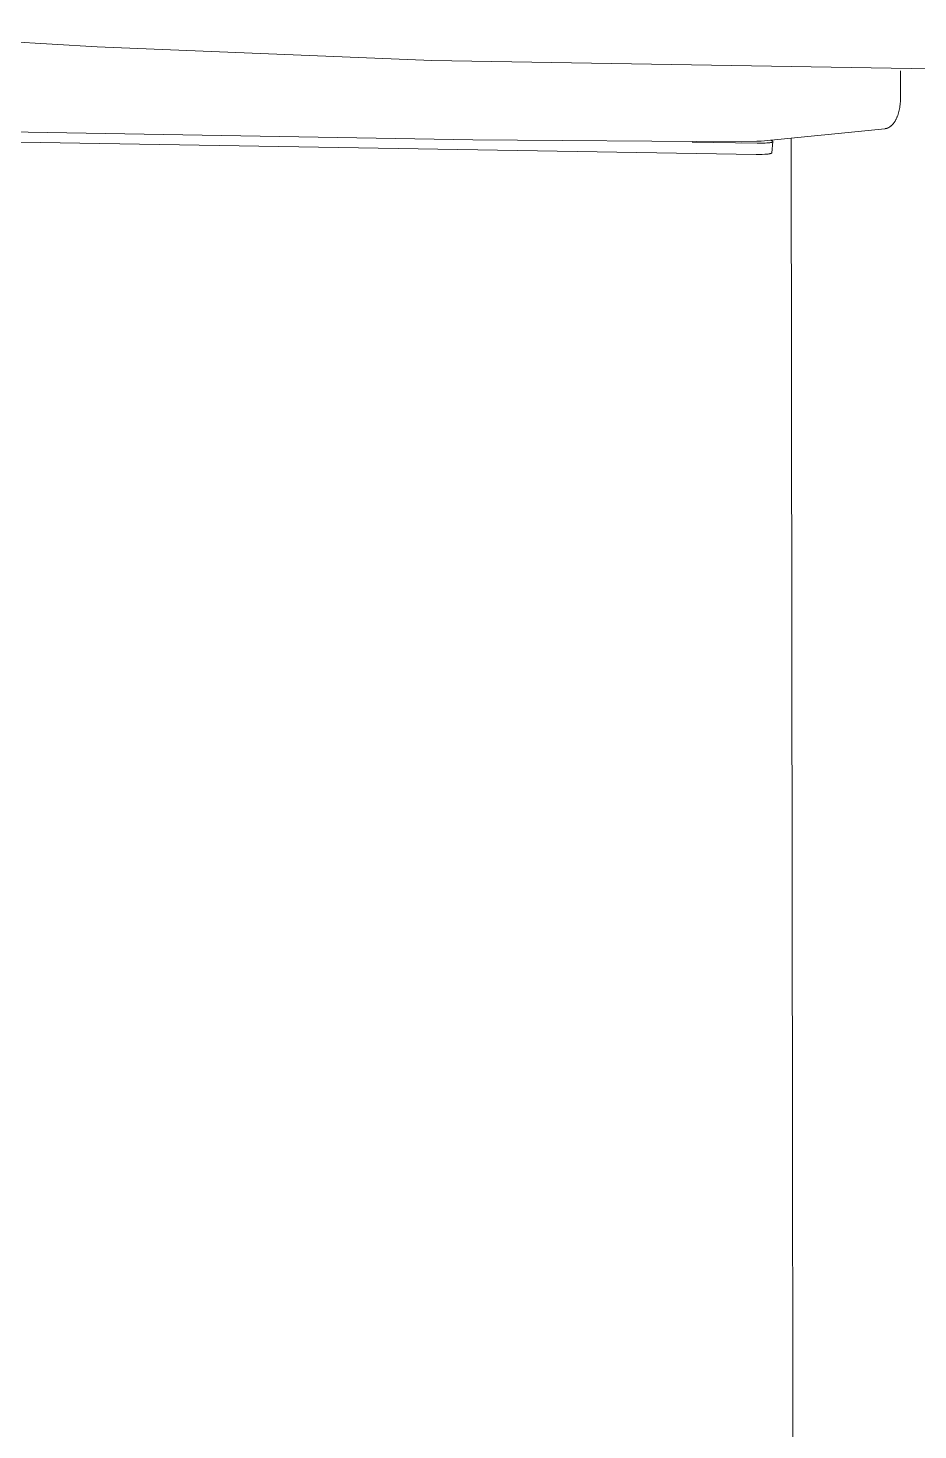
# Model space of a CAD drawing. Header units: inches. Extents: x 34 to 350, y 156 to 377.
# Drawn here: x 137.14 to 147.68, y 226.72 to 243.32 of the extents above; entities that cross this region are included whole.
import ezdxf

# ---------------------------------------------------------------- set-up
doc = ezdxf.new("R2010")
doc.units = ezdxf.units.IN
doc.header["$MEASUREMENT"] = 0
doc.layers.add('DIMS', color=7, linetype='Continuous')

# ---------------------------------------------------------------- blocks, each defined once
blk = doc.blocks.new('block 427')
at = {"layer": 'DIMS', "color": 7, "lineweight": 18, "true_color": 0xffffff}
blk.add_lwpolyline([(145.964, 241.975), (145.953, 241.844)], dxfattribs=at)
blk = doc.blocks.new('block 429')
at = {"layer": 'DIMS', "color": 7, "lineweight": 18, "true_color": 0xffffff}
blk.add_lwpolyline([(146.233, 203.412), (146.18, 242.017)], dxfattribs=at)
blk = doc.blocks.new('block 430')
at = {"layer": 'DIMS', "color": 7, "lineweight": 18, "true_color": 0xffffff}
blk.add_lwpolyline([(147.29, 242.128), (145.827, 241.982)], dxfattribs=at)
blk = doc.blocks.new('block 504')
at = {"layer": 'DIMS', "color": 7, "lineweight": 18, "true_color": 0xffffff}
blk.add_lwpolyline([(150.203, 242.796), (141.926, 242.936)], dxfattribs=at)
blk = doc.blocks.new('block 505')
at = {"layer": 'DIMS', "color": 7, "lineweight": 18, "true_color": 0xffffff}
blk.add_lwpolyline([(141.926, 242.936), (137.96, 243.099)], dxfattribs=at)
blk = doc.blocks.new('block 506')
at = {"layer": 'DIMS', "color": 7, "lineweight": 18, "true_color": 0xffffff}
blk.add_lwpolyline([(137.96, 243.099), (134.228, 243.32)], dxfattribs=at)
blk = doc.blocks.new('block 876')
at = {"layer": 'DIMS', "color": 7, "lineweight": 18, "true_color": 0xffffff}
blk.add_lwpolyline([(145.937, 241.993), (145.943, 241.991)], dxfattribs=at)
blk = doc.blocks.new('block 877')
at = {"layer": 'DIMS', "color": 7, "lineweight": 18, "true_color": 0xffffff}
blk.add_lwpolyline([(145.943, 241.991), (145.945, 241.99)], dxfattribs=at)
blk = doc.blocks.new('block 878')
at = {"layer": 'DIMS', "color": 7, "lineweight": 18, "true_color": 0xffffff}
blk.add_lwpolyline([(145.945, 241.99), (145.948, 241.989)], dxfattribs=at)
blk = doc.blocks.new('block 879')
at = {"layer": 'DIMS', "color": 7, "lineweight": 18, "true_color": 0xffffff}
blk.add_lwpolyline([(145.948, 241.989), (145.95, 241.988)], dxfattribs=at)
blk = doc.blocks.new('block 880')
at = {"layer": 'DIMS', "color": 7, "lineweight": 18, "true_color": 0xffffff}
blk.add_lwpolyline([(145.95, 241.988), (145.952, 241.987)], dxfattribs=at)
blk = doc.blocks.new('block 881')
at = {"layer": 'DIMS', "color": 7, "lineweight": 18, "true_color": 0xffffff}
blk.add_lwpolyline([(145.952, 241.987), (145.954, 241.986)], dxfattribs=at)
blk = doc.blocks.new('block 882')
at = {"layer": 'DIMS', "color": 7, "lineweight": 18, "true_color": 0xffffff}
blk.add_lwpolyline([(145.954, 241.986), (145.955, 241.985)], dxfattribs=at)
blk = doc.blocks.new('block 883')
at = {"layer": 'DIMS', "color": 7, "lineweight": 18, "true_color": 0xffffff}
blk.add_lwpolyline([(145.955, 241.985), (145.956, 241.985)], dxfattribs=at)
blk = doc.blocks.new('block 884')
at = {"layer": 'DIMS', "color": 7, "lineweight": 18, "true_color": 0xffffff}
blk.add_lwpolyline([(145.956, 241.985), (145.957, 241.984)], dxfattribs=at)
blk = doc.blocks.new('block 885')
at = {"layer": 'DIMS', "color": 7, "lineweight": 18, "true_color": 0xffffff}
blk.add_lwpolyline([(145.957, 241.984), (145.957, 241.984)], dxfattribs=at)
blk = doc.blocks.new('block 886')
at = {"layer": 'DIMS', "color": 7, "lineweight": 18, "true_color": 0xffffff}
blk.add_lwpolyline([(145.957, 241.984), (145.958, 241.983)], dxfattribs=at)
blk = doc.blocks.new('block 887')
at = {"layer": 'DIMS', "color": 7, "lineweight": 18, "true_color": 0xffffff}
blk.add_lwpolyline([(145.958, 241.983), (145.959, 241.983)], dxfattribs=at)
blk = doc.blocks.new('block 888')
at = {"layer": 'DIMS', "color": 7, "lineweight": 18, "true_color": 0xffffff}
blk.add_lwpolyline([(145.959, 241.983), (145.959, 241.982)], dxfattribs=at)
blk = doc.blocks.new('block 889')
at = {"layer": 'DIMS', "color": 7, "lineweight": 18, "true_color": 0xffffff}
blk.add_lwpolyline([(145.959, 241.982), (145.96, 241.982)], dxfattribs=at)
blk = doc.blocks.new('block 890')
at = {"layer": 'DIMS', "color": 7, "lineweight": 18, "true_color": 0xffffff}
blk.add_lwpolyline([(145.96, 241.982), (145.96, 241.982)], dxfattribs=at)
blk = doc.blocks.new('block 891')
at = {"layer": 'DIMS', "color": 7, "lineweight": 18, "true_color": 0xffffff}
blk.add_lwpolyline([(145.96, 241.982), (145.961, 241.981)], dxfattribs=at)
blk = doc.blocks.new('block 892')
at = {"layer": 'DIMS', "color": 7, "lineweight": 18, "true_color": 0xffffff}
blk.add_lwpolyline([(145.961, 241.981), (145.961, 241.981)], dxfattribs=at)
blk = doc.blocks.new('block 893')
at = {"layer": 'DIMS', "color": 7, "lineweight": 18, "true_color": 0xffffff}
blk.add_lwpolyline([(145.961, 241.981), (145.961, 241.981)], dxfattribs=at)
blk = doc.blocks.new('block 894')
at = {"layer": 'DIMS', "color": 7, "lineweight": 18, "true_color": 0xffffff}
blk.add_lwpolyline([(145.961, 241.981), (145.961, 241.98)], dxfattribs=at)
blk = doc.blocks.new('block 895')
at = {"layer": 'DIMS', "color": 7, "lineweight": 18, "true_color": 0xffffff}
blk.add_lwpolyline([(145.961, 241.98), (145.961, 241.98)], dxfattribs=at)
blk = doc.blocks.new('block 896')
at = {"layer": 'DIMS', "color": 7, "lineweight": 18, "true_color": 0xffffff}
blk.add_lwpolyline([(145.961, 241.98), (145.962, 241.98)], dxfattribs=at)
blk = doc.blocks.new('block 897')
at = {"layer": 'DIMS', "color": 7, "lineweight": 18, "true_color": 0xffffff}
blk.add_lwpolyline([(145.962, 241.98), (145.962, 241.98)], dxfattribs=at)
blk = doc.blocks.new('block 898')
at = {"layer": 'DIMS', "color": 7, "lineweight": 18, "true_color": 0xffffff}
blk.add_lwpolyline([(145.962, 241.98), (145.962, 241.98)], dxfattribs=at)
blk = doc.blocks.new('block 899')
at = {"layer": 'DIMS', "color": 7, "lineweight": 18, "true_color": 0xffffff}
blk.add_lwpolyline([(145.962, 241.98), (145.962, 241.979)], dxfattribs=at)
blk = doc.blocks.new('block 900')
at = {"layer": 'DIMS', "color": 7, "lineweight": 18, "true_color": 0xffffff}
blk.add_lwpolyline([(145.962, 241.979), (145.962, 241.979)], dxfattribs=at)
blk = doc.blocks.new('block 901')
at = {"layer": 'DIMS', "color": 7, "lineweight": 18, "true_color": 0xffffff}
blk.add_lwpolyline([(145.962, 241.979), (145.962, 241.979)], dxfattribs=at)
blk = doc.blocks.new('block 902')
at = {"layer": 'DIMS', "color": 7, "lineweight": 18, "true_color": 0xffffff}
blk.add_lwpolyline([(145.962, 241.979), (145.963, 241.979)], dxfattribs=at)
blk = doc.blocks.new('block 903')
at = {"layer": 'DIMS', "color": 7, "lineweight": 18, "true_color": 0xffffff}
blk.add_lwpolyline([(145.963, 241.979), (145.963, 241.979)], dxfattribs=at)
blk = doc.blocks.new('block 904')
at = {"layer": 'DIMS', "color": 7, "lineweight": 18, "true_color": 0xffffff}
blk.add_lwpolyline([(145.963, 241.979), (145.963, 241.978)], dxfattribs=at)
blk = doc.blocks.new('block 905')
at = {"layer": 'DIMS', "color": 7, "lineweight": 18, "true_color": 0xffffff}
blk.add_lwpolyline([(145.963, 241.978), (145.963, 241.978)], dxfattribs=at)
blk = doc.blocks.new('block 906')
at = {"layer": 'DIMS', "color": 7, "lineweight": 18, "true_color": 0xffffff}
blk.add_lwpolyline([(145.963, 241.978), (145.963, 241.978)], dxfattribs=at)
blk = doc.blocks.new('block 907')
at = {"layer": 'DIMS', "color": 7, "lineweight": 18, "true_color": 0xffffff}
blk.add_lwpolyline([(145.963, 241.978), (145.963, 241.977)], dxfattribs=at)
blk = doc.blocks.new('block 908')
at = {"layer": 'DIMS', "color": 7, "lineweight": 18, "true_color": 0xffffff}
blk.add_lwpolyline([(145.963, 241.977), (145.963, 241.977)], dxfattribs=at)
blk = doc.blocks.new('block 909')
at = {"layer": 'DIMS', "color": 7, "lineweight": 18, "true_color": 0xffffff}
blk.add_lwpolyline([(145.963, 241.977), (145.964, 241.977)], dxfattribs=at)
blk = doc.blocks.new('block 910')
at = {"layer": 'DIMS', "color": 7, "lineweight": 18, "true_color": 0xffffff}
blk.add_lwpolyline([(145.964, 241.977), (145.964, 241.977)], dxfattribs=at)
blk = doc.blocks.new('block 911')
at = {"layer": 'DIMS', "color": 7, "lineweight": 18, "true_color": 0xffffff}
blk.add_lwpolyline([(145.964, 241.977), (145.964, 241.977)], dxfattribs=at)
blk = doc.blocks.new('block 912')
at = {"layer": 'DIMS', "color": 7, "lineweight": 18, "true_color": 0xffffff}
blk.add_lwpolyline([(145.964, 241.977), (145.964, 241.976)], dxfattribs=at)
blk = doc.blocks.new('block 913')
at = {"layer": 'DIMS', "color": 7, "lineweight": 18, "true_color": 0xffffff}
blk.add_lwpolyline([(145.964, 241.976), (145.964, 241.976)], dxfattribs=at)
blk = doc.blocks.new('block 914')
at = {"layer": 'DIMS', "color": 7, "lineweight": 18, "true_color": 0xffffff}
blk.add_lwpolyline([(145.964, 241.976), (145.964, 241.976)], dxfattribs=at)
blk = doc.blocks.new('block 915')
at = {"layer": 'DIMS', "color": 7, "lineweight": 18, "true_color": 0xffffff}
blk.add_lwpolyline([(145.964, 241.976), (145.964, 241.976)], dxfattribs=at)
blk = doc.blocks.new('block 916')
at = {"layer": 'DIMS', "color": 7, "lineweight": 18, "true_color": 0xffffff}
blk.add_lwpolyline([(145.964, 241.976), (145.964, 241.975)], dxfattribs=at)
blk = doc.blocks.new('block 917')
at = {"layer": 'DIMS', "color": 7, "lineweight": 18, "true_color": 0xffffff}
blk.add_lwpolyline([(145.964, 241.975), (145.964, 241.975)], dxfattribs=at)
blk = doc.blocks.new('block 918')
at = {"layer": 'DIMS', "color": 7, "lineweight": 18, "true_color": 0xffffff}
blk.add_lwpolyline([(145.964, 241.975), (145.964, 241.975)], dxfattribs=at)
blk = doc.blocks.new('block 919')
at = {"layer": 'DIMS', "color": 7, "lineweight": 18, "true_color": 0xffffff}
blk.add_lwpolyline([(145.964, 241.975), (145.963, 241.975)], dxfattribs=at)
blk = doc.blocks.new('block 920')
at = {"layer": 'DIMS', "color": 7, "lineweight": 18, "true_color": 0xffffff}
blk.add_lwpolyline([(145.963, 241.975), (145.963, 241.975)], dxfattribs=at)
blk = doc.blocks.new('block 921')
at = {"layer": 'DIMS', "color": 7, "lineweight": 18, "true_color": 0xffffff}
blk.add_lwpolyline([(145.963, 241.975), (145.963, 241.974)], dxfattribs=at)
blk = doc.blocks.new('block 922')
at = {"layer": 'DIMS', "color": 7, "lineweight": 18, "true_color": 0xffffff}
blk.add_lwpolyline([(145.963, 241.974), (145.963, 241.974)], dxfattribs=at)
blk = doc.blocks.new('block 923')
at = {"layer": 'DIMS', "color": 7, "lineweight": 18, "true_color": 0xffffff}
blk.add_lwpolyline([(145.963, 241.974), (145.963, 241.974)], dxfattribs=at)
blk = doc.blocks.new('block 924')
at = {"layer": 'DIMS', "color": 7, "lineweight": 18, "true_color": 0xffffff}
blk.add_lwpolyline([(145.963, 241.974), (145.963, 241.974)], dxfattribs=at)
blk = doc.blocks.new('block 925')
at = {"layer": 'DIMS', "color": 7, "lineweight": 18, "true_color": 0xffffff}
blk.add_lwpolyline([(145.963, 241.974), (145.963, 241.973)], dxfattribs=at)
blk = doc.blocks.new('block 926')
at = {"layer": 'DIMS', "color": 7, "lineweight": 18, "true_color": 0xffffff}
blk.add_lwpolyline([(145.963, 241.973), (145.962, 241.973)], dxfattribs=at)
blk = doc.blocks.new('block 927')
at = {"layer": 'DIMS', "color": 7, "lineweight": 18, "true_color": 0xffffff}
blk.add_lwpolyline([(145.962, 241.973), (145.962, 241.973)], dxfattribs=at)
blk = doc.blocks.new('block 928')
at = {"layer": 'DIMS', "color": 7, "lineweight": 18, "true_color": 0xffffff}
blk.add_lwpolyline([(145.962, 241.973), (145.962, 241.973)], dxfattribs=at)
blk = doc.blocks.new('block 929')
at = {"layer": 'DIMS', "color": 7, "lineweight": 18, "true_color": 0xffffff}
blk.add_lwpolyline([(145.962, 241.973), (145.962, 241.973)], dxfattribs=at)
blk = doc.blocks.new('block 930')
at = {"layer": 'DIMS', "color": 7, "lineweight": 18, "true_color": 0xffffff}
blk.add_lwpolyline([(145.962, 241.973), (145.962, 241.972)], dxfattribs=at)
blk = doc.blocks.new('block 931')
at = {"layer": 'DIMS', "color": 7, "lineweight": 18, "true_color": 0xffffff}
blk.add_lwpolyline([(145.962, 241.972), (145.962, 241.972)], dxfattribs=at)
blk = doc.blocks.new('block 932')
at = {"layer": 'DIMS', "color": 7, "lineweight": 18, "true_color": 0xffffff}
blk.add_lwpolyline([(145.962, 241.972), (145.961, 241.972)], dxfattribs=at)
blk = doc.blocks.new('block 933')
at = {"layer": 'DIMS', "color": 7, "lineweight": 18, "true_color": 0xffffff}
blk.add_lwpolyline([(145.961, 241.972), (145.961, 241.972)], dxfattribs=at)
blk = doc.blocks.new('block 934')
at = {"layer": 'DIMS', "color": 7, "lineweight": 18, "true_color": 0xffffff}
blk.add_lwpolyline([(145.961, 241.972), (145.961, 241.972)], dxfattribs=at)
blk = doc.blocks.new('block 935')
at = {"layer": 'DIMS', "color": 7, "lineweight": 18, "true_color": 0xffffff}
blk.add_lwpolyline([(145.961, 241.972), (145.961, 241.972)], dxfattribs=at)
blk = doc.blocks.new('block 936')
at = {"layer": 'DIMS', "color": 7, "lineweight": 18, "true_color": 0xffffff}
blk.add_lwpolyline([(145.961, 241.972), (145.96, 241.971)], dxfattribs=at)
blk = doc.blocks.new('block 937')
at = {"layer": 'DIMS', "color": 7, "lineweight": 18, "true_color": 0xffffff}
blk.add_lwpolyline([(145.96, 241.971), (145.96, 241.971)], dxfattribs=at)
blk = doc.blocks.new('block 938')
at = {"layer": 'DIMS', "color": 7, "lineweight": 18, "true_color": 0xffffff}
blk.add_lwpolyline([(145.96, 241.971), (145.96, 241.971)], dxfattribs=at)
blk = doc.blocks.new('block 939')
at = {"layer": 'DIMS', "color": 7, "lineweight": 18, "true_color": 0xffffff}
blk.add_lwpolyline([(145.96, 241.971), (145.96, 241.971)], dxfattribs=at)
blk = doc.blocks.new('block 940')
at = {"layer": 'DIMS', "color": 7, "lineweight": 18, "true_color": 0xffffff}
blk.add_lwpolyline([(145.96, 241.971), (145.959, 241.97)], dxfattribs=at)
blk = doc.blocks.new('block 941')
at = {"layer": 'DIMS', "color": 7, "lineweight": 18, "true_color": 0xffffff}
blk.add_lwpolyline([(145.959, 241.97), (145.959, 241.97)], dxfattribs=at)
blk = doc.blocks.new('block 942')
at = {"layer": 'DIMS', "color": 7, "lineweight": 18, "true_color": 0xffffff}
blk.add_lwpolyline([(145.959, 241.97), (145.959, 241.97)], dxfattribs=at)
blk = doc.blocks.new('block 943')
at = {"layer": 'DIMS', "color": 7, "lineweight": 18, "true_color": 0xffffff}
blk.add_lwpolyline([(145.959, 241.97), (145.958, 241.97)], dxfattribs=at)
blk = doc.blocks.new('block 944')
at = {"layer": 'DIMS', "color": 7, "lineweight": 18, "true_color": 0xffffff}
blk.add_lwpolyline([(145.958, 241.97), (145.957, 241.969)], dxfattribs=at)
blk = doc.blocks.new('block 945')
at = {"layer": 'DIMS', "color": 7, "lineweight": 18, "true_color": 0xffffff}
blk.add_lwpolyline([(145.957, 241.969), (145.957, 241.969)], dxfattribs=at)
blk = doc.blocks.new('block 946')
at = {"layer": 'DIMS', "color": 7, "lineweight": 18, "true_color": 0xffffff}
blk.add_lwpolyline([(145.957, 241.969), (145.956, 241.968)], dxfattribs=at)
blk = doc.blocks.new('block 947')
at = {"layer": 'DIMS', "color": 7, "lineweight": 18, "true_color": 0xffffff}
blk.add_lwpolyline([(145.956, 241.968), (145.955, 241.968)], dxfattribs=at)
blk = doc.blocks.new('block 948')
at = {"layer": 'DIMS', "color": 7, "lineweight": 18, "true_color": 0xffffff}
blk.add_lwpolyline([(145.955, 241.968), (145.954, 241.968)], dxfattribs=at)
blk = doc.blocks.new('block 949')
at = {"layer": 'DIMS', "color": 7, "lineweight": 18, "true_color": 0xffffff}
blk.add_lwpolyline([(145.954, 241.968), (145.953, 241.968)], dxfattribs=at)
blk = doc.blocks.new('block 950')
at = {"layer": 'DIMS', "color": 7, "lineweight": 18, "true_color": 0xffffff}
blk.add_lwpolyline([(145.953, 241.968), (145.952, 241.967)], dxfattribs=at)
blk = doc.blocks.new('block 951')
at = {"layer": 'DIMS', "color": 7, "lineweight": 18, "true_color": 0xffffff}
blk.add_lwpolyline([(145.952, 241.967), (145.95, 241.966)], dxfattribs=at)
blk = doc.blocks.new('block 952')
at = {"layer": 'DIMS', "color": 7, "lineweight": 18, "true_color": 0xffffff}
blk.add_lwpolyline([(145.95, 241.966), (145.947, 241.966)], dxfattribs=at)
blk = doc.blocks.new('block 953')
at = {"layer": 'DIMS', "color": 7, "lineweight": 18, "true_color": 0xffffff}
blk.add_lwpolyline([(145.947, 241.966), (145.945, 241.965)], dxfattribs=at)
blk = doc.blocks.new('block 954')
at = {"layer": 'DIMS', "color": 7, "lineweight": 18, "true_color": 0xffffff}
blk.add_lwpolyline([(145.945, 241.965), (145.942, 241.964)], dxfattribs=at)
blk = doc.blocks.new('block 955')
at = {"layer": 'DIMS', "color": 7, "lineweight": 18, "true_color": 0xffffff}
blk.add_lwpolyline([(145.942, 241.964), (145.939, 241.964)], dxfattribs=at)
blk = doc.blocks.new('block 956')
at = {"layer": 'DIMS', "color": 7, "lineweight": 18, "true_color": 0xffffff}
blk.add_lwpolyline([(145.939, 241.964), (145.936, 241.963)], dxfattribs=at)
blk = doc.blocks.new('block 957')
at = {"layer": 'DIMS', "color": 7, "lineweight": 18, "true_color": 0xffffff}
blk.add_lwpolyline([(145.936, 241.963), (145.929, 241.962)], dxfattribs=at)
blk = doc.blocks.new('block 958')
at = {"layer": 'DIMS', "color": 7, "lineweight": 18, "true_color": 0xffffff}
blk.add_lwpolyline([(145.929, 241.962), (145.921, 241.961)], dxfattribs=at)
blk = doc.blocks.new('block 959')
at = {"layer": 'DIMS', "color": 7, "lineweight": 18, "true_color": 0xffffff}
blk.add_lwpolyline([(145.921, 241.961), (145.913, 241.96)], dxfattribs=at)
blk = doc.blocks.new('block 960')
at = {"layer": 'DIMS', "color": 7, "lineweight": 18, "true_color": 0xffffff}
blk.add_lwpolyline([(145.913, 241.96), (145.895, 241.959)], dxfattribs=at)
blk = doc.blocks.new('block 961')
at = {"layer": 'DIMS', "color": 7, "lineweight": 18, "true_color": 0xffffff}
blk.add_lwpolyline([(145.895, 241.959), (145.874, 241.957)], dxfattribs=at)
blk = doc.blocks.new('block 962')
at = {"layer": 'DIMS', "color": 7, "lineweight": 18, "true_color": 0xffffff}
blk.add_lwpolyline([(145.874, 241.957), (145.852, 241.957)], dxfattribs=at)
blk = doc.blocks.new('block 963')
at = {"layer": 'DIMS', "color": 7, "lineweight": 18, "true_color": 0xffffff}
blk.add_lwpolyline([(145.852, 241.957), (145.828, 241.956)], dxfattribs=at)
blk = doc.blocks.new('block 964')
at = {"layer": 'DIMS', "color": 7, "lineweight": 18, "true_color": 0xffffff}
blk.add_lwpolyline([(145.828, 241.956), (145.778, 241.957)], dxfattribs=at)
blk = doc.blocks.new('block 965')
at = {"layer": 'DIMS', "color": 7, "lineweight": 18, "true_color": 0xffffff}
blk.add_lwpolyline([(145.767, 241.824), (145.804, 241.824)], dxfattribs=at)
blk = doc.blocks.new('block 966')
at = {"layer": 'DIMS', "color": 7, "lineweight": 18, "true_color": 0xffffff}
blk.add_lwpolyline([(145.804, 241.824), (145.839, 241.824)], dxfattribs=at)
blk = doc.blocks.new('block 967')
at = {"layer": 'DIMS', "color": 7, "lineweight": 18, "true_color": 0xffffff}
blk.add_lwpolyline([(145.839, 241.824), (145.871, 241.826)], dxfattribs=at)
blk = doc.blocks.new('block 968')
at = {"layer": 'DIMS', "color": 7, "lineweight": 18, "true_color": 0xffffff}
blk.add_lwpolyline([(145.871, 241.826), (145.885, 241.826)], dxfattribs=at)
blk = doc.blocks.new('block 969')
at = {"layer": 'DIMS', "color": 7, "lineweight": 18, "true_color": 0xffffff}
blk.add_lwpolyline([(145.885, 241.826), (145.899, 241.828)], dxfattribs=at)
blk = doc.blocks.new('block 970')
at = {"layer": 'DIMS', "color": 7, "lineweight": 18, "true_color": 0xffffff}
blk.add_lwpolyline([(145.899, 241.828), (145.911, 241.828)], dxfattribs=at)
blk = doc.blocks.new('block 971')
at = {"layer": 'DIMS', "color": 7, "lineweight": 18, "true_color": 0xffffff}
blk.add_lwpolyline([(145.911, 241.828), (145.916, 241.829)], dxfattribs=at)
blk = doc.blocks.new('block 972')
at = {"layer": 'DIMS', "color": 7, "lineweight": 18, "true_color": 0xffffff}
blk.add_lwpolyline([(145.916, 241.829), (145.921, 241.83)], dxfattribs=at)
blk = doc.blocks.new('block 973')
at = {"layer": 'DIMS', "color": 7, "lineweight": 18, "true_color": 0xffffff}
blk.add_lwpolyline([(145.921, 241.83), (145.926, 241.831)], dxfattribs=at)
blk = doc.blocks.new('block 974')
at = {"layer": 'DIMS', "color": 7, "lineweight": 18, "true_color": 0xffffff}
blk.add_lwpolyline([(145.926, 241.831), (145.931, 241.832)], dxfattribs=at)
blk = doc.blocks.new('block 975')
at = {"layer": 'DIMS', "color": 7, "lineweight": 18, "true_color": 0xffffff}
blk.add_lwpolyline([(145.931, 241.832), (145.935, 241.833)], dxfattribs=at)
blk = doc.blocks.new('block 976')
at = {"layer": 'DIMS', "color": 7, "lineweight": 18, "true_color": 0xffffff}
blk.add_lwpolyline([(145.935, 241.833), (145.937, 241.833)], dxfattribs=at)
blk = doc.blocks.new('block 977')
at = {"layer": 'DIMS', "color": 7, "lineweight": 18, "true_color": 0xffffff}
blk.add_lwpolyline([(145.937, 241.833), (145.938, 241.834)], dxfattribs=at)
blk = doc.blocks.new('block 978')
at = {"layer": 'DIMS', "color": 7, "lineweight": 18, "true_color": 0xffffff}
blk.add_lwpolyline([(145.938, 241.834), (145.94, 241.835)], dxfattribs=at)
blk = doc.blocks.new('block 979')
at = {"layer": 'DIMS', "color": 7, "lineweight": 18, "true_color": 0xffffff}
blk.add_lwpolyline([(145.94, 241.835), (145.941, 241.835)], dxfattribs=at)
blk = doc.blocks.new('block 980')
at = {"layer": 'DIMS', "color": 7, "lineweight": 18, "true_color": 0xffffff}
blk.add_lwpolyline([(145.941, 241.835), (145.943, 241.836)], dxfattribs=at)
blk = doc.blocks.new('block 981')
at = {"layer": 'DIMS', "color": 7, "lineweight": 18, "true_color": 0xffffff}
blk.add_lwpolyline([(145.943, 241.836), (145.944, 241.836)], dxfattribs=at)
blk = doc.blocks.new('block 982')
at = {"layer": 'DIMS', "color": 7, "lineweight": 18, "true_color": 0xffffff}
blk.add_lwpolyline([(145.944, 241.836), (145.945, 241.837)], dxfattribs=at)
blk = doc.blocks.new('block 983')
at = {"layer": 'DIMS', "color": 7, "lineweight": 18, "true_color": 0xffffff}
blk.add_lwpolyline([(145.945, 241.837), (145.946, 241.837)], dxfattribs=at)
blk = doc.blocks.new('block 984')
at = {"layer": 'DIMS', "color": 7, "lineweight": 18, "true_color": 0xffffff}
blk.add_lwpolyline([(145.946, 241.837), (145.946, 241.837)], dxfattribs=at)
blk = doc.blocks.new('block 985')
at = {"layer": 'DIMS', "color": 7, "lineweight": 18, "true_color": 0xffffff}
blk.add_lwpolyline([(145.946, 241.837), (145.947, 241.837)], dxfattribs=at)
blk = doc.blocks.new('block 986')
at = {"layer": 'DIMS', "color": 7, "lineweight": 18, "true_color": 0xffffff}
blk.add_lwpolyline([(145.947, 241.837), (145.947, 241.838)], dxfattribs=at)
blk = doc.blocks.new('block 987')
at = {"layer": 'DIMS', "color": 7, "lineweight": 18, "true_color": 0xffffff}
blk.add_lwpolyline([(145.947, 241.838), (145.948, 241.838)], dxfattribs=at)
blk = doc.blocks.new('block 988')
at = {"layer": 'DIMS', "color": 7, "lineweight": 18, "true_color": 0xffffff}
blk.add_lwpolyline([(145.948, 241.838), (145.948, 241.838)], dxfattribs=at)
blk = doc.blocks.new('block 989')
at = {"layer": 'DIMS', "color": 7, "lineweight": 18, "true_color": 0xffffff}
blk.add_lwpolyline([(145.948, 241.838), (145.949, 241.838)], dxfattribs=at)
blk = doc.blocks.new('block 990')
at = {"layer": 'DIMS', "color": 7, "lineweight": 18, "true_color": 0xffffff}
blk.add_lwpolyline([(145.949, 241.838), (145.949, 241.839)], dxfattribs=at)
blk = doc.blocks.new('block 991')
at = {"layer": 'DIMS', "color": 7, "lineweight": 18, "true_color": 0xffffff}
blk.add_lwpolyline([(145.949, 241.839), (145.95, 241.839)], dxfattribs=at)
blk = doc.blocks.new('block 992')
at = {"layer": 'DIMS', "color": 7, "lineweight": 18, "true_color": 0xffffff}
blk.add_lwpolyline([(145.95, 241.839), (145.95, 241.839)], dxfattribs=at)
blk = doc.blocks.new('block 993')
at = {"layer": 'DIMS', "color": 7, "lineweight": 18, "true_color": 0xffffff}
blk.add_lwpolyline([(145.95, 241.839), (145.95, 241.839)], dxfattribs=at)
blk = doc.blocks.new('block 994')
at = {"layer": 'DIMS', "color": 7, "lineweight": 18, "true_color": 0xffffff}
blk.add_lwpolyline([(145.95, 241.839), (145.95, 241.84)], dxfattribs=at)
blk = doc.blocks.new('block 995')
at = {"layer": 'DIMS', "color": 7, "lineweight": 18, "true_color": 0xffffff}
blk.add_lwpolyline([(145.95, 241.84), (145.95, 241.84)], dxfattribs=at)
blk = doc.blocks.new('block 996')
at = {"layer": 'DIMS', "color": 7, "lineweight": 18, "true_color": 0xffffff}
blk.add_lwpolyline([(145.95, 241.84), (145.95, 241.84)], dxfattribs=at)
blk = doc.blocks.new('block 997')
at = {"layer": 'DIMS', "color": 7, "lineweight": 18, "true_color": 0xffffff}
blk.add_lwpolyline([(145.95, 241.84), (145.951, 241.84)], dxfattribs=at)
blk = doc.blocks.new('block 998')
at = {"layer": 'DIMS', "color": 7, "lineweight": 18, "true_color": 0xffffff}
blk.add_lwpolyline([(145.951, 241.84), (145.951, 241.84)], dxfattribs=at)
blk = doc.blocks.new('block 999')
at = {"layer": 'DIMS', "color": 7, "lineweight": 18, "true_color": 0xffffff}
blk.add_lwpolyline([(145.951, 241.84), (145.951, 241.84)], dxfattribs=at)
blk = doc.blocks.new('block 1000')
at = {"layer": 'DIMS', "color": 7, "lineweight": 18, "true_color": 0xffffff}
blk.add_lwpolyline([(145.951, 241.84), (145.951, 241.84)], dxfattribs=at)
blk = doc.blocks.new('block 1001')
at = {"layer": 'DIMS', "color": 7, "lineweight": 18, "true_color": 0xffffff}
blk.add_lwpolyline([(145.951, 241.84), (145.951, 241.84)], dxfattribs=at)
blk = doc.blocks.new('block 1002')
at = {"layer": 'DIMS', "color": 7, "lineweight": 18, "true_color": 0xffffff}
blk.add_lwpolyline([(145.951, 241.84), (145.951, 241.841)], dxfattribs=at)
blk = doc.blocks.new('block 1003')
at = {"layer": 'DIMS', "color": 7, "lineweight": 18, "true_color": 0xffffff}
blk.add_lwpolyline([(145.951, 241.841), (145.951, 241.841)], dxfattribs=at)
blk = doc.blocks.new('block 1004')
at = {"layer": 'DIMS', "color": 7, "lineweight": 18, "true_color": 0xffffff}
blk.add_lwpolyline([(145.951, 241.841), (145.951, 241.841)], dxfattribs=at)
blk = doc.blocks.new('block 1005')
at = {"layer": 'DIMS', "color": 7, "lineweight": 18, "true_color": 0xffffff}
blk.add_lwpolyline([(145.951, 241.841), (145.951, 241.841)], dxfattribs=at)
blk = doc.blocks.new('block 1006')
at = {"layer": 'DIMS', "color": 7, "lineweight": 18, "true_color": 0xffffff}
blk.add_lwpolyline([(145.951, 241.841), (145.952, 241.842)], dxfattribs=at)
blk = doc.blocks.new('block 1007')
at = {"layer": 'DIMS', "color": 7, "lineweight": 18, "true_color": 0xffffff}
blk.add_lwpolyline([(145.952, 241.842), (145.952, 241.842)], dxfattribs=at)
blk = doc.blocks.new('block 1008')
at = {"layer": 'DIMS', "color": 7, "lineweight": 18, "true_color": 0xffffff}
blk.add_lwpolyline([(145.952, 241.842), (145.952, 241.842)], dxfattribs=at)
blk = doc.blocks.new('block 1009')
at = {"layer": 'DIMS', "color": 7, "lineweight": 18, "true_color": 0xffffff}
blk.add_lwpolyline([(145.952, 241.842), (145.952, 241.842)], dxfattribs=at)
blk = doc.blocks.new('block 1010')
at = {"layer": 'DIMS', "color": 7, "lineweight": 18, "true_color": 0xffffff}
blk.add_lwpolyline([(145.952, 241.842), (145.952, 241.842)], dxfattribs=at)
blk = doc.blocks.new('block 1011')
at = {"layer": 'DIMS', "color": 7, "lineweight": 18, "true_color": 0xffffff}
blk.add_lwpolyline([(145.952, 241.842), (145.952, 241.842)], dxfattribs=at)
blk = doc.blocks.new('block 1012')
at = {"layer": 'DIMS', "color": 7, "lineweight": 18, "true_color": 0xffffff}
blk.add_lwpolyline([(145.952, 241.842), (145.952, 241.842)], dxfattribs=at)
blk = doc.blocks.new('block 1013')
at = {"layer": 'DIMS', "color": 7, "lineweight": 18, "true_color": 0xffffff}
blk.add_lwpolyline([(145.952, 241.842), (145.952, 241.843)], dxfattribs=at)
blk = doc.blocks.new('block 1014')
at = {"layer": 'DIMS', "color": 7, "lineweight": 18, "true_color": 0xffffff}
blk.add_lwpolyline([(145.952, 241.843), (145.952, 241.843)], dxfattribs=at)
blk = doc.blocks.new('block 1015')
at = {"layer": 'DIMS', "color": 7, "lineweight": 18, "true_color": 0xffffff}
blk.add_lwpolyline([(145.952, 241.843), (145.952, 241.843)], dxfattribs=at)
blk = doc.blocks.new('block 1016')
at = {"layer": 'DIMS', "color": 7, "lineweight": 18, "true_color": 0xffffff}
blk.add_lwpolyline([(145.952, 241.843), (145.952, 241.843)], dxfattribs=at)
blk = doc.blocks.new('block 1017')
at = {"layer": 'DIMS', "color": 7, "lineweight": 18, "true_color": 0xffffff}
blk.add_lwpolyline([(145.952, 241.843), (145.953, 241.843)], dxfattribs=at)
blk = doc.blocks.new('block 1018')
at = {"layer": 'DIMS', "color": 7, "lineweight": 18, "true_color": 0xffffff}
blk.add_lwpolyline([(145.953, 241.843), (145.953, 241.844)], dxfattribs=at)
blk = doc.blocks.new('block 1019')
at = {"layer": 'DIMS', "color": 7, "lineweight": 18, "true_color": 0xffffff}
blk.add_lwpolyline([(145.953, 241.844), (145.953, 241.844)], dxfattribs=at)
blk = doc.blocks.new('block 1022')
at = {"layer": 'DIMS', "color": 7, "lineweight": 18, "true_color": 0xffffff}
blk.add_lwpolyline([(145.01, 241.97), (145.778, 241.957)], dxfattribs=at)
blk = doc.blocks.new('block 1024')
at = {"layer": 'DIMS', "color": 7, "lineweight": 18, "true_color": 0xffffff}
blk.add_lwpolyline([(145.767, 241.824), (121.266, 242.233)], dxfattribs=at)
blk = doc.blocks.new('block 1039')
at = {"layer": 'DIMS', "color": 7, "lineweight": 18, "true_color": 0xffffff}
blk.add_lwpolyline([(142.41, 241.998), (121.335, 242.359)], dxfattribs=at)
blk = doc.blocks.new('block 1040')
at = {"layer": 'DIMS', "color": 7, "lineweight": 18, "true_color": 0xffffff}
blk.add_lwpolyline([(147.477, 242.813), (147.477, 242.496)], dxfattribs=at)
blk = doc.blocks.new('block 1048')
at = {"layer": 'DIMS', "color": 7, "lineweight": 18, "true_color": 0xffffff}
blk.add_lwpolyline([(147.29, 242.128), (147.292, 242.128)], dxfattribs=at)
blk = doc.blocks.new('block 1049')
at = {"layer": 'DIMS', "color": 7, "lineweight": 18, "true_color": 0xffffff}
blk.add_lwpolyline([(147.292, 242.128), (147.294, 242.128)], dxfattribs=at)
blk = doc.blocks.new('block 1050')
at = {"layer": 'DIMS', "color": 7, "lineweight": 18, "true_color": 0xffffff}
blk.add_lwpolyline([(147.294, 242.128), (147.297, 242.129)], dxfattribs=at)
blk = doc.blocks.new('block 1051')
at = {"layer": 'DIMS', "color": 7, "lineweight": 18, "true_color": 0xffffff}
blk.add_lwpolyline([(147.297, 242.129), (147.299, 242.129)], dxfattribs=at)
blk = doc.blocks.new('block 1052')
at = {"layer": 'DIMS', "color": 7, "lineweight": 18, "true_color": 0xffffff}
blk.add_lwpolyline([(147.299, 242.129), (147.301, 242.129)], dxfattribs=at)
blk = doc.blocks.new('block 1053')
at = {"layer": 'DIMS', "color": 7, "lineweight": 18, "true_color": 0xffffff}
blk.add_lwpolyline([(147.301, 242.129), (147.303, 242.13)], dxfattribs=at)
blk = doc.blocks.new('block 1054')
at = {"layer": 'DIMS', "color": 7, "lineweight": 18, "true_color": 0xffffff}
blk.add_lwpolyline([(147.303, 242.13), (147.306, 242.13)], dxfattribs=at)
blk = doc.blocks.new('block 1055')
at = {"layer": 'DIMS', "color": 7, "lineweight": 18, "true_color": 0xffffff}
blk.add_lwpolyline([(147.306, 242.13), (147.308, 242.131)], dxfattribs=at)
blk = doc.blocks.new('block 1056')
at = {"layer": 'DIMS', "color": 7, "lineweight": 18, "true_color": 0xffffff}
blk.add_lwpolyline([(147.308, 242.131), (147.311, 242.131)], dxfattribs=at)
blk = doc.blocks.new('block 1057')
at = {"layer": 'DIMS', "color": 7, "lineweight": 18, "true_color": 0xffffff}
blk.add_lwpolyline([(147.311, 242.131), (147.313, 242.132)], dxfattribs=at)
blk = doc.blocks.new('block 1058')
at = {"layer": 'DIMS', "color": 7, "lineweight": 18, "true_color": 0xffffff}
blk.add_lwpolyline([(147.313, 242.132), (147.315, 242.133)], dxfattribs=at)
blk = doc.blocks.new('block 1059')
at = {"layer": 'DIMS', "color": 7, "lineweight": 18, "true_color": 0xffffff}
blk.add_lwpolyline([(147.315, 242.133), (147.318, 242.134)], dxfattribs=at)
blk = doc.blocks.new('block 1060')
at = {"layer": 'DIMS', "color": 7, "lineweight": 18, "true_color": 0xffffff}
blk.add_lwpolyline([(147.318, 242.134), (147.32, 242.135)], dxfattribs=at)
blk = doc.blocks.new('block 1061')
at = {"layer": 'DIMS', "color": 7, "lineweight": 18, "true_color": 0xffffff}
blk.add_lwpolyline([(147.32, 242.135), (147.322, 242.135)], dxfattribs=at)
blk = doc.blocks.new('block 1062')
at = {"layer": 'DIMS', "color": 7, "lineweight": 18, "true_color": 0xffffff}
blk.add_lwpolyline([(147.322, 242.135), (147.325, 242.136)], dxfattribs=at)
blk = doc.blocks.new('block 1063')
at = {"layer": 'DIMS', "color": 7, "lineweight": 18, "true_color": 0xffffff}
blk.add_lwpolyline([(147.325, 242.136), (147.327, 242.138)], dxfattribs=at)
blk = doc.blocks.new('block 1064')
at = {"layer": 'DIMS', "color": 7, "lineweight": 18, "true_color": 0xffffff}
blk.add_lwpolyline([(147.327, 242.138), (147.329, 242.139)], dxfattribs=at)
blk = doc.blocks.new('block 1065')
at = {"layer": 'DIMS', "color": 7, "lineweight": 18, "true_color": 0xffffff}
blk.add_lwpolyline([(147.329, 242.139), (147.332, 242.139)], dxfattribs=at)
blk = doc.blocks.new('block 1066')
at = {"layer": 'DIMS', "color": 7, "lineweight": 18, "true_color": 0xffffff}
blk.add_lwpolyline([(147.332, 242.139), (147.334, 242.14)], dxfattribs=at)
blk = doc.blocks.new('block 1067')
at = {"layer": 'DIMS', "color": 7, "lineweight": 18, "true_color": 0xffffff}
blk.add_lwpolyline([(147.334, 242.14), (147.336, 242.142)], dxfattribs=at)
blk = doc.blocks.new('block 1068')
at = {"layer": 'DIMS', "color": 7, "lineweight": 18, "true_color": 0xffffff}
blk.add_lwpolyline([(147.336, 242.142), (147.338, 242.143)], dxfattribs=at)
blk = doc.blocks.new('block 1069')
at = {"layer": 'DIMS', "color": 7, "lineweight": 18, "true_color": 0xffffff}
blk.add_lwpolyline([(147.338, 242.143), (147.341, 242.144)], dxfattribs=at)
blk = doc.blocks.new('block 1070')
at = {"layer": 'DIMS', "color": 7, "lineweight": 18, "true_color": 0xffffff}
blk.add_lwpolyline([(147.341, 242.144), (147.343, 242.146)], dxfattribs=at)
blk = doc.blocks.new('block 1071')
at = {"layer": 'DIMS', "color": 7, "lineweight": 18, "true_color": 0xffffff}
blk.add_lwpolyline([(147.343, 242.146), (147.345, 242.147)], dxfattribs=at)
blk = doc.blocks.new('block 1072')
at = {"layer": 'DIMS', "color": 7, "lineweight": 18, "true_color": 0xffffff}
blk.add_lwpolyline([(147.345, 242.147), (147.348, 242.149)], dxfattribs=at)
blk = doc.blocks.new('block 1073')
at = {"layer": 'DIMS', "color": 7, "lineweight": 18, "true_color": 0xffffff}
blk.add_lwpolyline([(147.348, 242.149), (147.35, 242.15)], dxfattribs=at)
blk = doc.blocks.new('block 1074')
at = {"layer": 'DIMS', "color": 7, "lineweight": 18, "true_color": 0xffffff}
blk.add_lwpolyline([(147.35, 242.15), (147.354, 242.153)], dxfattribs=at)
blk = doc.blocks.new('block 1075')
at = {"layer": 'DIMS', "color": 7, "lineweight": 18, "true_color": 0xffffff}
blk.add_lwpolyline([(147.354, 242.153), (147.359, 242.157)], dxfattribs=at)
blk = doc.blocks.new('block 1076')
at = {"layer": 'DIMS', "color": 7, "lineweight": 18, "true_color": 0xffffff}
blk.add_lwpolyline([(147.359, 242.157), (147.363, 242.16)], dxfattribs=at)
blk = doc.blocks.new('block 1077')
at = {"layer": 'DIMS', "color": 7, "lineweight": 18, "true_color": 0xffffff}
blk.add_lwpolyline([(147.363, 242.16), (147.368, 242.164)], dxfattribs=at)
blk = doc.blocks.new('block 1078')
at = {"layer": 'DIMS', "color": 7, "lineweight": 18, "true_color": 0xffffff}
blk.add_lwpolyline([(147.368, 242.164), (147.372, 242.168)], dxfattribs=at)
blk = doc.blocks.new('block 1079')
at = {"layer": 'DIMS', "color": 7, "lineweight": 18, "true_color": 0xffffff}
blk.add_lwpolyline([(147.372, 242.168), (147.377, 242.172)], dxfattribs=at)
blk = doc.blocks.new('block 1080')
at = {"layer": 'DIMS', "color": 7, "lineweight": 18, "true_color": 0xffffff}
blk.add_lwpolyline([(147.377, 242.172), (147.38, 242.176)], dxfattribs=at)
blk = doc.blocks.new('block 1081')
at = {"layer": 'DIMS', "color": 7, "lineweight": 18, "true_color": 0xffffff}
blk.add_lwpolyline([(147.38, 242.176), (147.385, 242.181)], dxfattribs=at)
blk = doc.blocks.new('block 1082')
at = {"layer": 'DIMS', "color": 7, "lineweight": 18, "true_color": 0xffffff}
blk.add_lwpolyline([(147.385, 242.181), (147.389, 242.185)], dxfattribs=at)
blk = doc.blocks.new('block 1083')
at = {"layer": 'DIMS', "color": 7, "lineweight": 18, "true_color": 0xffffff}
blk.add_lwpolyline([(147.389, 242.185), (147.393, 242.19)], dxfattribs=at)
blk = doc.blocks.new('block 1084')
at = {"layer": 'DIMS', "color": 7, "lineweight": 18, "true_color": 0xffffff}
blk.add_lwpolyline([(147.393, 242.19), (147.397, 242.196)], dxfattribs=at)
blk = doc.blocks.new('block 1085')
at = {"layer": 'DIMS', "color": 7, "lineweight": 18, "true_color": 0xffffff}
blk.add_lwpolyline([(147.397, 242.196), (147.401, 242.201)], dxfattribs=at)
blk = doc.blocks.new('block 1086')
at = {"layer": 'DIMS', "color": 7, "lineweight": 18, "true_color": 0xffffff}
blk.add_lwpolyline([(147.401, 242.201), (147.405, 242.207)], dxfattribs=at)
blk = doc.blocks.new('block 1087')
at = {"layer": 'DIMS', "color": 7, "lineweight": 18, "true_color": 0xffffff}
blk.add_lwpolyline([(147.405, 242.207), (147.408, 242.212)], dxfattribs=at)
blk = doc.blocks.new('block 1088')
at = {"layer": 'DIMS', "color": 7, "lineweight": 18, "true_color": 0xffffff}
blk.add_lwpolyline([(147.408, 242.212), (147.412, 242.218)], dxfattribs=at)
blk = doc.blocks.new('block 1089')
at = {"layer": 'DIMS', "color": 7, "lineweight": 18, "true_color": 0xffffff}
blk.add_lwpolyline([(147.412, 242.218), (147.416, 242.224)], dxfattribs=at)
blk = doc.blocks.new('block 1090')
at = {"layer": 'DIMS', "color": 7, "lineweight": 18, "true_color": 0xffffff}
blk.add_lwpolyline([(147.416, 242.224), (147.419, 242.23)], dxfattribs=at)
blk = doc.blocks.new('block 1091')
at = {"layer": 'DIMS', "color": 7, "lineweight": 18, "true_color": 0xffffff}
blk.add_lwpolyline([(147.419, 242.23), (147.422, 242.237)], dxfattribs=at)
blk = doc.blocks.new('block 1092')
at = {"layer": 'DIMS', "color": 7, "lineweight": 18, "true_color": 0xffffff}
blk.add_lwpolyline([(147.422, 242.237), (147.426, 242.243)], dxfattribs=at)
blk = doc.blocks.new('block 1093')
at = {"layer": 'DIMS', "color": 7, "lineweight": 18, "true_color": 0xffffff}
blk.add_lwpolyline([(147.426, 242.243), (147.429, 242.25)], dxfattribs=at)
blk = doc.blocks.new('block 1094')
at = {"layer": 'DIMS', "color": 7, "lineweight": 18, "true_color": 0xffffff}
blk.add_lwpolyline([(147.429, 242.25), (147.432, 242.257)], dxfattribs=at)
blk = doc.blocks.new('block 1095')
at = {"layer": 'DIMS', "color": 7, "lineweight": 18, "true_color": 0xffffff}
blk.add_lwpolyline([(147.432, 242.257), (147.435, 242.264)], dxfattribs=at)
blk = doc.blocks.new('block 1096')
at = {"layer": 'DIMS', "color": 7, "lineweight": 18, "true_color": 0xffffff}
blk.add_lwpolyline([(147.435, 242.264), (147.438, 242.27)], dxfattribs=at)
blk = doc.blocks.new('block 1097')
at = {"layer": 'DIMS', "color": 7, "lineweight": 18, "true_color": 0xffffff}
blk.add_lwpolyline([(147.438, 242.27), (147.441, 242.278)], dxfattribs=at)
blk = doc.blocks.new('block 1098')
at = {"layer": 'DIMS', "color": 7, "lineweight": 18, "true_color": 0xffffff}
blk.add_lwpolyline([(147.441, 242.278), (147.444, 242.285)], dxfattribs=at)
blk = doc.blocks.new('block 1099')
at = {"layer": 'DIMS', "color": 7, "lineweight": 18, "true_color": 0xffffff}
blk.add_lwpolyline([(147.444, 242.285), (147.449, 242.3)], dxfattribs=at)
blk = doc.blocks.new('block 1100')
at = {"layer": 'DIMS', "color": 7, "lineweight": 18, "true_color": 0xffffff}
blk.add_lwpolyline([(147.449, 242.3), (147.453, 242.315)], dxfattribs=at)
blk = doc.blocks.new('block 1101')
at = {"layer": 'DIMS', "color": 7, "lineweight": 18, "true_color": 0xffffff}
blk.add_lwpolyline([(147.453, 242.315), (147.458, 242.331)], dxfattribs=at)
blk = doc.blocks.new('block 1102')
at = {"layer": 'DIMS', "color": 7, "lineweight": 18, "true_color": 0xffffff}
blk.add_lwpolyline([(147.458, 242.331), (147.461, 242.347)], dxfattribs=at)
blk = doc.blocks.new('block 1103')
at = {"layer": 'DIMS', "color": 7, "lineweight": 18, "true_color": 0xffffff}
blk.add_lwpolyline([(147.461, 242.347), (147.465, 242.364)], dxfattribs=at)
blk = doc.blocks.new('block 1104')
at = {"layer": 'DIMS', "color": 7, "lineweight": 18, "true_color": 0xffffff}
blk.add_lwpolyline([(147.465, 242.364), (147.468, 242.38)], dxfattribs=at)
blk = doc.blocks.new('block 1105')
at = {"layer": 'DIMS', "color": 7, "lineweight": 18, "true_color": 0xffffff}
blk.add_lwpolyline([(147.468, 242.38), (147.47, 242.396)], dxfattribs=at)
blk = doc.blocks.new('block 1106')
at = {"layer": 'DIMS', "color": 7, "lineweight": 18, "true_color": 0xffffff}
blk.add_lwpolyline([(147.47, 242.396), (147.472, 242.413)], dxfattribs=at)
blk = doc.blocks.new('block 1107')
at = {"layer": 'DIMS', "color": 7, "lineweight": 18, "true_color": 0xffffff}
blk.add_lwpolyline([(147.472, 242.413), (147.474, 242.43)], dxfattribs=at)
blk = doc.blocks.new('block 1108')
at = {"layer": 'DIMS', "color": 7, "lineweight": 18, "true_color": 0xffffff}
blk.add_lwpolyline([(147.474, 242.43), (147.476, 242.446)], dxfattribs=at)
blk = doc.blocks.new('block 1109')
at = {"layer": 'DIMS', "color": 7, "lineweight": 18, "true_color": 0xffffff}
blk.add_lwpolyline([(147.476, 242.446), (147.477, 242.463)], dxfattribs=at)
blk = doc.blocks.new('block 1110')
at = {"layer": 'DIMS', "color": 7, "lineweight": 18, "true_color": 0xffffff}
blk.add_lwpolyline([(147.477, 242.463), (147.477, 242.479)], dxfattribs=at)
blk = doc.blocks.new('block 1111')
at = {"layer": 'DIMS', "color": 7, "lineweight": 18, "true_color": 0xffffff}
blk.add_lwpolyline([(147.477, 242.479), (147.477, 242.496)], dxfattribs=at)
blk = doc.blocks.new('block 1112')
at = {"layer": 'DIMS', "color": 7, "lineweight": 18, "true_color": 0xffffff}
blk.add_lwpolyline([(142.41, 241.998), (145.59, 241.973)], dxfattribs=at)
blk = doc.blocks.new('block 1113')
at = {"layer": 'DIMS', "color": 7, "lineweight": 18, "true_color": 0xffffff}
blk.add_lwpolyline([(145.59, 241.973), (145.775, 241.979)], dxfattribs=at)
blk = doc.blocks.new('block 1114')
at = {"layer": 'DIMS', "color": 7, "lineweight": 18, "true_color": 0xffffff}
blk.add_lwpolyline([(145.775, 241.979), (145.805, 241.98)], dxfattribs=at)
blk = doc.blocks.new('block 1115')
at = {"layer": 'DIMS', "color": 7, "lineweight": 18, "true_color": 0xffffff}
blk.add_lwpolyline([(145.805, 241.98), (145.827, 241.982)], dxfattribs=at)

msp = doc.modelspace()

# ---------------------------------------------------------------- block references
at = {"layer": 'DIMS'}
for name in ['block 506', 'block 505', 'block 504', 'block 1040', 'block 1106', 'block 1107', 'block 1108', 'block 1109', 'block 1111', 'block 1110', 'block 1024', 'block 1039', 'block 1091', 'block 1092', 'block 1093', 'block 1094', 'block 1095', 'block 1096', 'block 1097', 'block 1098', 'block 1099', 'block 1100', 'block 1101', 'block 1102', 'block 1103', 'block 1104', 'block 1105', 'block 430', 'block 1048', 'block 1049', 'block 1050', 'block 1051', 'block 1052', 'block 1053', 'block 1054', 'block 1055', 'block 1056', 'block 1057', 'block 1058', 'block 1059', 'block 1060', 'block 1061', 'block 1062', 'block 1063', 'block 1064', 'block 1065', 'block 1066', 'block 1067', 'block 1068', 'block 1069', 'block 1070', 'block 1071', 'block 1072', 'block 1073', 'block 1074', 'block 1075', 'block 1076', 'block 1077', 'block 1078', 'block 1079', 'block 1080', 'block 1081', 'block 1082', 'block 1083', 'block 1084', 'block 1085', 'block 1086', 'block 1087', 'block 1088', 'block 1089', 'block 1090', 'block 1112', 'block 1022', 'block 1113', 'block 1114', 'block 964', 'block 1115', 'block 963', 'block 962', 'block 961', 'block 960', 'block 959', 'block 958', 'block 957', 'block 956', 'block 876', 'block 955', 'block 954', 'block 877', 'block 878', 'block 953', 'block 952', 'block 879', 'block 880', 'block 951', 'block 881', 'block 950', 'block 427', 'block 949', 'block 882', 'block 948', 'block 883', 'block 947', 'block 884', 'block 946', 'block 885', 'block 886', 'block 944', 'block 945', 'block 887', 'block 943', 'block 888', 'block 889', 'block 940', 'block 941', 'block 942', 'block 890', 'block 891', 'block 936', 'block 937', 'block 938', 'block 939', 'block 892', 'block 893', 'block 894', 'block 895', 'block 896', 'block 932', 'block 933', 'block 934', 'block 935', 'block 897', 'block 898', 'block 899', 'block 900', 'block 901', 'block 902', 'block 926', 'block 927', 'block 928', 'block 929', 'block 930', 'block 931', 'block 903', 'block 904', 'block 905', 'block 906', 'block 907', 'block 908', 'block 909', 'block 919', 'block 920', 'block 921', 'block 922', 'block 923', 'block 924', 'block 925', 'block 910', 'block 911', 'block 912', 'block 913', 'block 914', 'block 915', 'block 916', 'block 917', 'block 918', 'block 429', 'block 965', 'block 966', 'block 967', 'block 968', 'block 969', 'block 970', 'block 971', 'block 972', 'block 973', 'block 974', 'block 975', 'block 976', 'block 977', 'block 978', 'block 979', 'block 980', 'block 981', 'block 982', 'block 983', 'block 984', 'block 985', 'block 986', 'block 987', 'block 988', 'block 989', 'block 990', 'block 991', 'block 994', 'block 995', 'block 996', 'block 997', 'block 992', 'block 993', 'block 1006', 'block 1002', 'block 1003', 'block 1004', 'block 1005', 'block 998', 'block 999', 'block 1000', 'block 1001', 'block 1013', 'block 1014', 'block 1015', 'block 1016', 'block 1017', 'block 1007', 'block 1008', 'block 1009', 'block 1010', 'block 1011', 'block 1012', 'block 1018', 'block 1019']:
    msp.add_blockref(name, (0, 0), dxfattribs=at)

doc.saveas('drawing.dxf')
